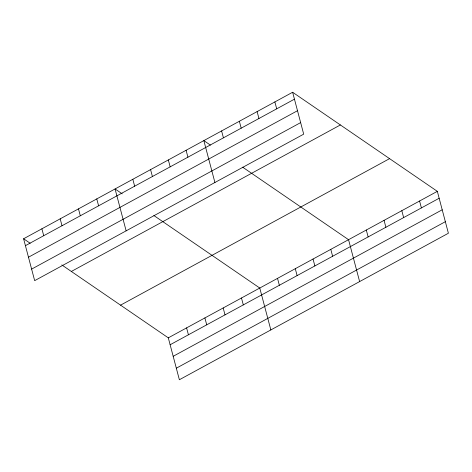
<?xml version="1.0" encoding="UTF-8"?>
<svg xmlns="http://www.w3.org/2000/svg" width="472" height="472" viewBox="0 0 472 472"><rect width="100%" height="100%" fill="white"/><g stroke="black" fill="none" stroke-linecap="round" stroke-linejoin="round"><path stroke-width="0.71" d="M292.628 92.258L303.697 134.154L34.668 280.657L23.6 238.761L292.628 92.258L437.332 191.343L448.4 233.239L179.372 379.742L168.303 337.846L61.802 264.922M25.423 245.67L294.451 99.167M28.473 257.216L297.502 110.713M31.618 269.111L300.646 122.608M71.355 271.459L340.377 124.956M120.555 305.148L389.577 158.645M168.303 337.846L437.332 191.343M170.132 344.755L439.155 198.252M173.183 356.301L442.205 209.798M176.322 368.195L445.35 221.692M210.412 145.099L203.845 140.603L214.913 182.499M242.649 167.171L348.554 239.688L359.623 281.583M122.23 193.856L115.068 188.953L126.136 230.843M153.866 215.521L259.771 288.038L270.845 329.928M23.6 238.761L30.167 243.257M419.573 201.013L421.402 207.922M401.819 210.683L403.643 217.592M384.066 220.353L385.889 227.262M366.307 230.023L368.136 236.932M330.795 249.358L332.624 256.267M274.869 101.928L276.698 108.837M313.042 259.028L314.865 265.937M257.116 111.599L258.939 118.507M295.283 268.698L297.112 275.607M239.357 121.269L241.186 128.172M277.53 278.368L279.353 285.277M221.604 130.933L223.427 137.842M241.481 297.997L243.304 304.906M186.092 150.273L187.915 157.182M223.185 307.962L225.014 314.871M168.339 159.943L170.162 166.852M204.895 317.921L206.718 324.83M150.58 169.613L152.403 176.522M186.599 327.887L188.422 334.796M132.827 179.283L134.65 186.192M96.778 198.913L98.601 205.822M78.482 208.878L80.305 215.787M60.186 218.837L62.015 225.746M41.896 228.802L43.719 235.711"/></g></svg>
